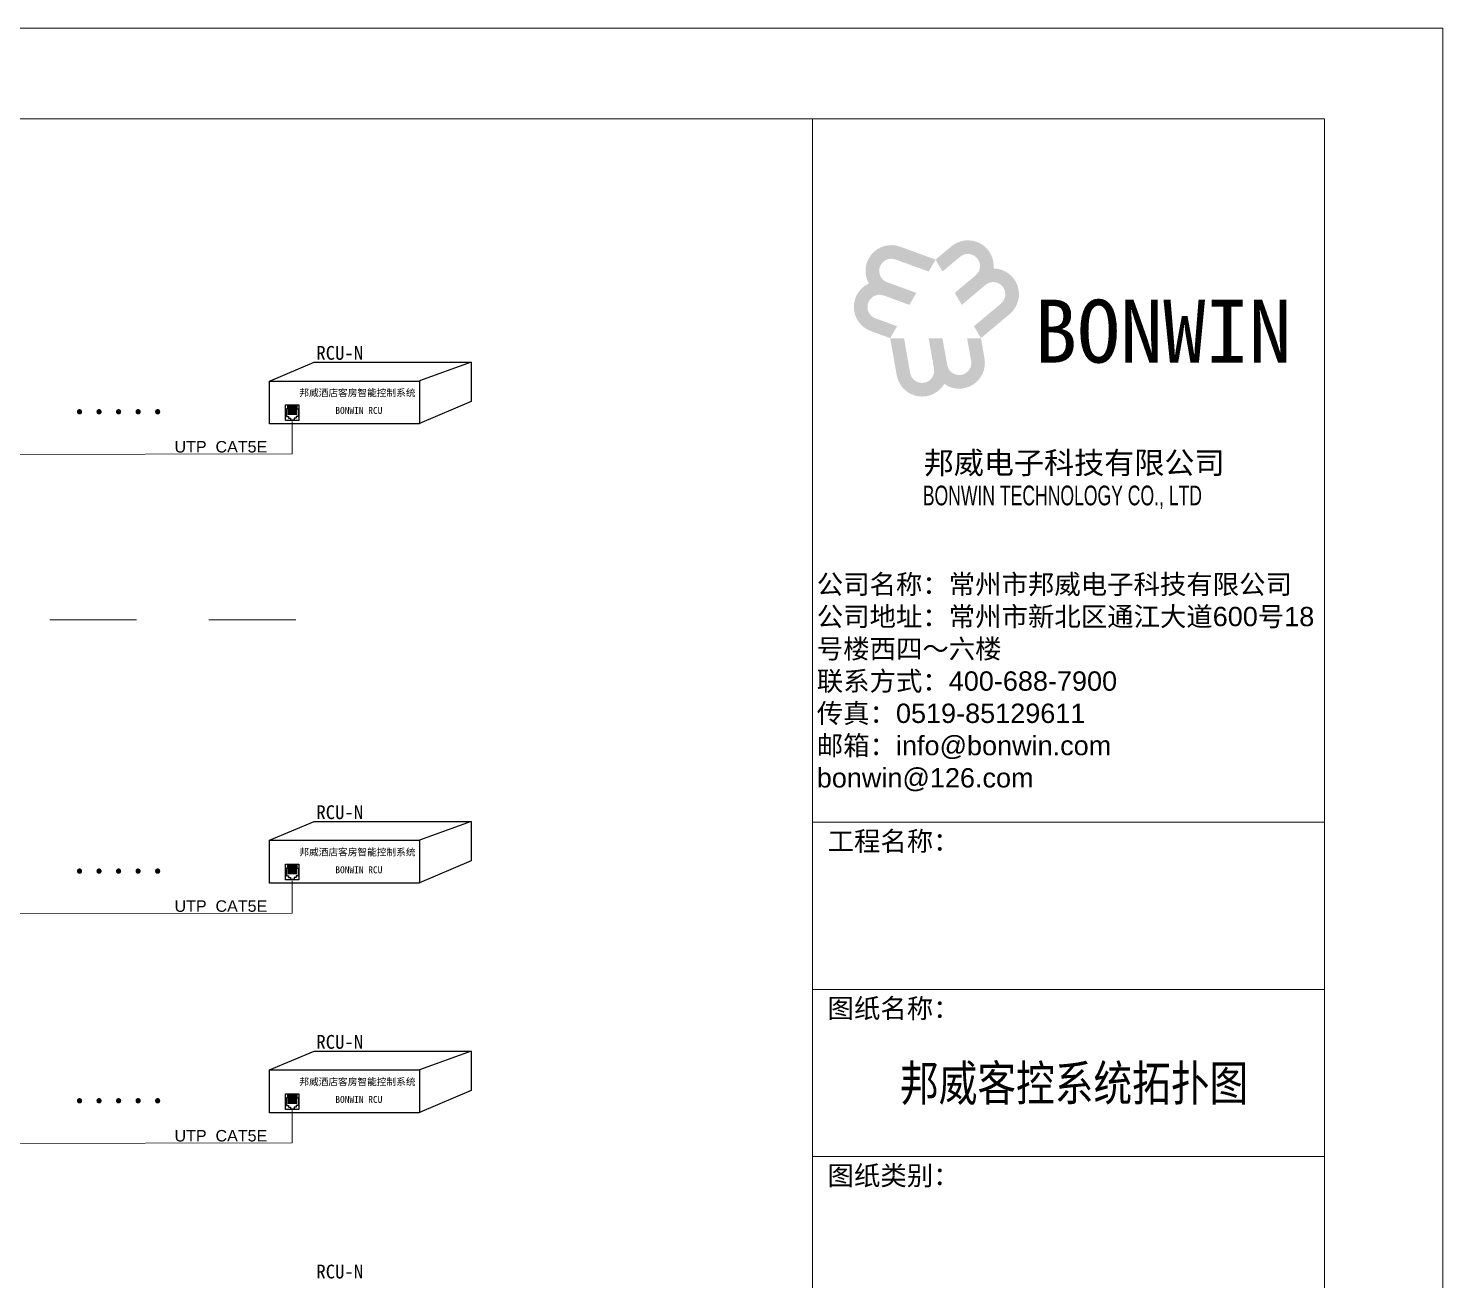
# Model space of a CAD drawing. Header units: millimetres. Extents: x 130143 to 328923, y 19139 to 134795.
# Drawn here: x 233063 to 247426, y 92581 to 105293 of the extents above; entities that cross this region are included whole.
import ezdxf

# ---------------------------------------------------------------- set-up
doc = ezdxf.new("R2010")
doc.units = ezdxf.units.MM
doc.header["$LTSCALE"] = 10
doc.linetypes.add('XU', pattern=[4, 2, -2])
doc.layers.add('图表', color=7, linetype='Continuous')
doc.layers.add('邦威智能化', color=7, linetype='Continuous', lineweight=18)
doc.styles.add('HZTXT', font='complex_.ttf', dxfattribs={"bigfont": 'HZTXT'})
doc.styles.get("Standard").update_dxf_attribs({"font": 'arial.ttf'})
doc.styles.add('仿宋体', font='', dxfattribs={"width": 0.8})
doc.styles.get('仿宋体').set_extended_font_data('宋体')

# ---------------------------------------------------------------- blocks, each defined once
blk = doc.blocks.new('图框')
h = blk.add_hatch(color=5)
h.dxf.hatch_style = 1
h.paths.add_polyline_path([(36461, -1029), (36261, -1197), (36348, -1349), (36572, -1161, -1), (36770, -1397), (36505, -1620), (36593, -1772), (36894, -1519, -1), (37092, -1755), (36749, -2043), (36837, -2195), (37203, -1887, 0.696307), (36997, -1310, 0.6707)])
h.paths.add_polyline_path([(36837, -2195), (36661, -2195), (36712, -2483, -1), (36409, -2536), (36348, -2195), (36173, -2195), (36241, -2583, -1), (35938, -2636), (35860, -2195), (35685, -2195), (35768, -2666, 0.696307), (36371, -2776, 0.6707), (36882, -2453)])
h.paths.add_polyline_path([(35646, -1485, -1), (35752, -1196), (36173, -1349), (36261, -1197), (35811, -1033, 0.696307), (35414, -1501, 0.6707), (35439, -2105), (35685, -2195), (35772, -2043), (35498, -1943, -1), (35603, -1653), (35929, -1772), (36017, -1620)])
for p, q in [((34698, 590), (34698, -29110)), ((41198, -2583), (41198, -8983)), ((34698, -8340), (41198, -8340)), ((34698, -10463), (41198, -10463)), ((34698, -12587), (41198, -12587))]:
    blk.add_line(p, q)
for points in [[(-2302, 1740), (42698, 1740), (42698, -30260), (-2302, -30260)], [(-802, 590), (41198, 590), (41198, -29110), (-802, -29110)]]:
    blk.add_lwpolyline(points, close=True)
for s, p in [('工程名称：', (34890, -8704)), ('图纸名称：', (34890, -10827)), ('图纸类别：', (34890, -12950))]:
    blk.add_text(s, height=245.7).set_placement(p)
at = {"attachment_point": 1}
for s, width, insert, char_height in [('{\\fSimHei|b1|i0|c0|p49;\\C5;BONWIN}', 3084.57, (37514, -1706), 800), ('{\\fSimSun|b1|i0|c134|p2;邦威电子科技有限公司}', 5483.58, (36110, -3637), 280), ('{\\fﾷￂￋￎ_gb2312|b0|i0|c134|p49;\\W0.667;BONWIN TECHNOLOGY CO., LTD}', 5483.58, (36099, -4067), 250), ('{\\fSimSun|b0|i0|c134|p2;公司名称：常州市邦威电子科技有限公司\\P公司地址：常州市新北区通江大道}600{\\fSimSun|b0|i0|c134|p2;号}18{\\fSimSun|b0|i0|c134|p2;号楼西四～六楼\\P联系方式：}400-688-7900{\\fSimSun|b0|i0|c134|p2;\u3000\u3000\\P传真：}0519-85129611\\P{\\fSimSun|b0|i0|c134|p2;邮箱：}info@bonwin.com{\\fSimSun|b0|i0|c134|p2;\u3000\u3000}bonwin@126.com', 6387.17, (34753, -5197), 245.65)]:
    blk.add_mtext_dynamic_manual_height_columns(s, width=width, gutter_width=1228, heights=[0], dxfattribs=dict(at, insert=insert, char_height=char_height))
blk = doc.blocks.new('k3')
at = {"layer": '图表'}
for p, q in [((168764.7, 192010.5), (168932.6, 192081.5)), ((168932.6, 192081.5), (169523.5, 192081.5)), ((169523.5, 192081.5), (169329, 192010.9)), ((169523.5, 192081.5), (169523.5, 191933.2)), ((168833, 191905.9), (168828.4, 191905.9)), ((168828.4, 191905.9), (168828.4, 191876.6)), ((168855.1, 191917.7), (168833, 191917.7)), ((168833, 191917.7), (168833, 191905.9)), ((168835.2, 191917.6), (168835.2, 191882.9)), ((168839.5, 191917.6), (168839.5, 191882.9)), ((168843.8, 191917.6), (168843.8, 191882.9)), ((168848, 191917.6), (168848, 191882.9)), ((168852, 191917.7), (168868, 191917.7)), ((168852.3, 191917.6), (168852.3, 191882.9)), ((168856.6, 191917.6), (168856.6, 191882.9)), ((168860.9, 191917.6), (168860.9, 191882.9)), ((168865.2, 191917.6), (168865.2, 191882.9)), ((168868, 191917.7), (168868, 191905.9)), ((168868, 191905.9), (168872.6, 191905.9)), ((168872.6, 191905.9), (168872.6, 191876.6)), ((169523.5, 191933.2), (169329, 191850.4)), ((168828.4, 191876.6), (168836, 191876.6)), ((168836, 191876.6), (168836, 191870.5)), ((168836, 191870.5), (168843.2, 191870.5)), ((168843.2, 191870.5), (168843.2, 191863.7)), ((168857.7, 191863.7), (168843.2, 191863.7)), ((168857.7, 191870.5), (168857.7, 191863.7)), ((168865, 191870.5), (168857.7, 191870.5)), ((168865, 191876.6), (168865, 191870.5)), ((168872.6, 191876.6), (168865, 191876.6))]:
    blk.add_line(p, q, dxfattribs=at)
for points in [[(168764.7, 192010.5), (169328.6, 192010.5), (169328.6, 191849.6), (168764.7, 191849.6)], [(168825.5, 191920.8), (168875.5, 191920.8), (168875.5, 191862.2), (168825.5, 191862.2)]]:
    blk.add_lwpolyline(points, close=True, dxfattribs=at)
at = {"layer": '图表', "linetype": 'XU', "char_height": 26, "attachment_point": 1, "style": 'HZTXT'}
for s, insert in [('{\\fSimHei|b0|i0|c134|p2;邦威酒店客房智能控制系统}', (168877.2, 191979.1)), ('{\\fSimHei|b0|i0|c134|p2;BONWIN RCU}', (169012.5, 191912.7))]:
    blk.add_mtext(s, dxfattribs=dict(at, insert=insert))

msp = doc.modelspace()

# ---------------------------------------------------------------- linework, layer by layer
at = {"layer": '邦威智能化', "color": 7}
for p, q in [((235743.38362, 100968.71213, 0), (235743.38355, 101298.35709, 0)), ((235743.38362, 100968.71213, 0), (219579.21748, 100947.06568, 0)), ((233280.63837, 99284.26431, 0), (234162.75228, 99284.26431, 0)), ((234897.15377, 99284.26431, 0), (235779.26767, 99284.26431, 0)), ((235743.38362, 96303.11213, 0), (235743.38355, 96632.75709, 0)), ((235743.38362, 96303.11213, 0), (219579.21748, 96281.46568, 0)), ((235743.38362, 93970.31213, 0), (235743.38355, 94299.95709, 0)), ((235743.38362, 93970.31213, 0), (219579.21748, 93948.66568, 0))]:
    msp.add_line(p, q, dxfattribs=at)

# ---------------------------------------------------------------- block references
at = {"layer": '邦威智能化', "xscale": 0.8000000000029104, "yscale": 0.7999999999992724, "zscale": 0.8}
msp.add_blockref('图框', (213267.45518, 103901.06772, 0), dxfattribs=at)
at = {"layer": '邦威智能化', "color": 4, "xscale": 2.699999999371357, "yscale": 2.699999999371357, "zscale": 2.699999999371357}
for p in [(-220152.93944, -416718.32095, 0), (-220152.93944, -421383.92095, 0), (-220152.93944, -423716.72095, 0)]:
    msp.add_blockref('k3', p, dxfattribs=at)

# ---------------------------------------------------------------- texts
at = {"layer": '邦威智能化', "color": 7, "linetype": 'XU', "attachment_point": 1, "style": 'HZTXT'}
for s, insert, char_height, width in [('{\\fSimHei|b0|i0|c134|p49;RCU-N}', (235987.65825, 102065.59584, 0), 139.968, 1304.3757602), ('{\\fSimSun|b0|i0|c134|p2;.....}', (233483.6255, 101666.40564, 0), 291.6, 1156.415616), ('{\\fArial|b0|i0|c0|p32;UTP  CAT5E}', (234547.61802, 101100.66215, 0), 116.64, 1821.543552), ('{\\fSimHei|b0|i0|c134|p49;RCU-N}', (235987.65825, 97399.99584, 0), 139.968, 1304.3757602), ('{\\fSimSun|b0|i0|c134|p2;.....}', (233483.6255, 97000.80564, 0), 291.6, 1156.415616), ('{\\fArial|b0|i0|c0|p32;UTP  CAT5E}', (234547.61802, 96435.06215, 0), 116.64, 1821.543552), ('{\\fSimHei|b0|i0|c134|p49;RCU-N}', (235987.65825, 95067.19584, 0), 139.968, 1304.3757602), ('{\\fSimSun|b0|i0|c134|p2;.....}', (233483.6255, 94668.00564, 0), 291.6, 1156.415616), ('{\\fArial|b0|i0|c0|p32;UTP  CAT5E}', (234547.61802, 94102.26215, 0), 116.64, 1821.543552), ('{\\fSimHei|b0|i0|c134|p49;RCU-N}', (235987.65825, 92734.39584, 0), 139.968, 1304.3757602)]:
    msp.add_mtext(s, dxfattribs=dict(at, insert=insert, char_height=char_height, width=width))
at = {"layer": '邦威智能化', "insert": (241915.50652, 94355.83591, 0), "char_height": 360, "width": 7293.6, "attachment_point": 7, "style": '仿宋体'}
msp.add_mtext('邦威客控系统拓扑图', dxfattribs=at)

doc.saveas('drawing.dxf')
